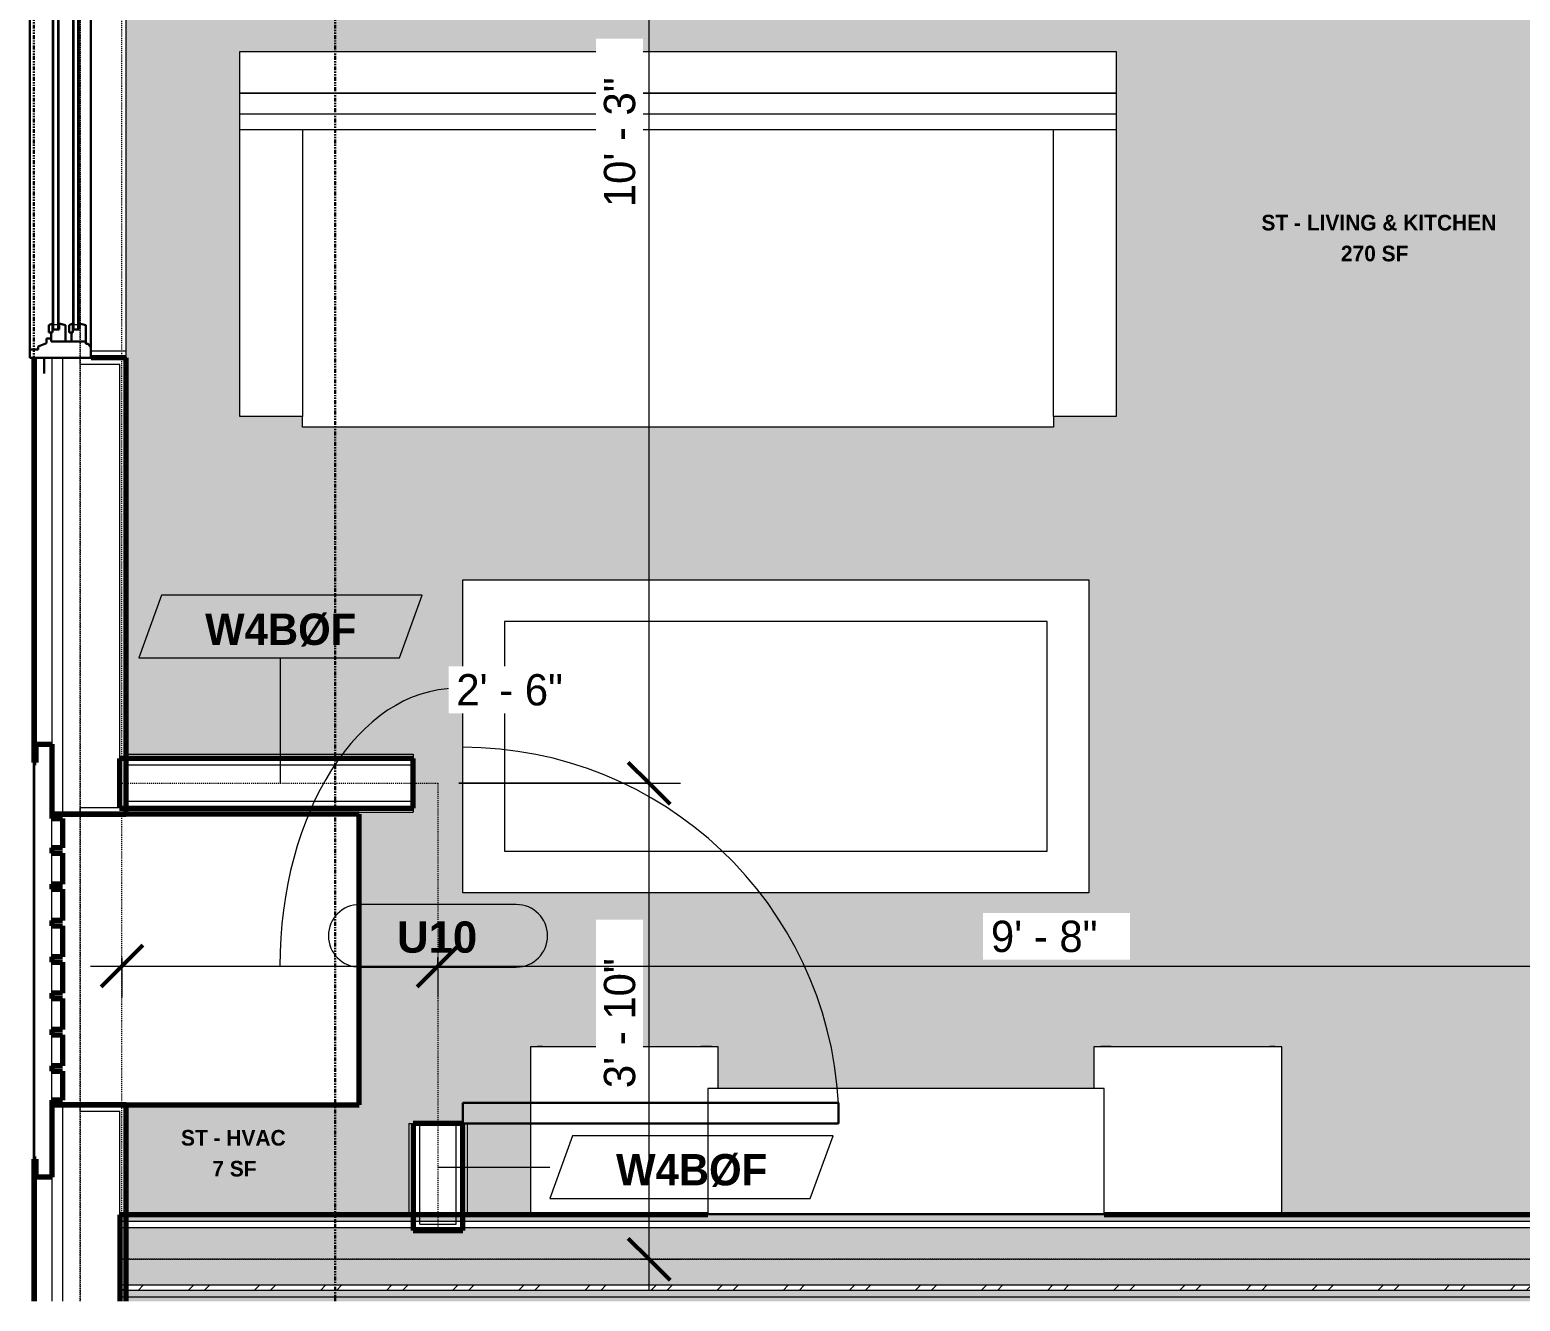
# Model space of a CAD drawing. Header units: inches. Extents: x -2718 to -922, y 119 to 10852.
# Drawn here: x -2436 to -2293.1, y 10344.6 to 10466.4 of the extents above; entities that cross this region are included whole.
import ezdxf

# ---------------------------------------------------------------- set-up
doc = ezdxf.new("R2010")
doc.units = ezdxf.units.IN
doc.header["$MEASUREMENT"] = 0
doc.linetypes.add('Dash 3_32_', pattern=[0.1875, 0.09375, -0.09375])
doc.linetypes.add('Double Dash 3_8_', pattern=[1, 0.375, -0.125, 0.125, -0.125, 0.125, -0.125])
for name, color, linetype, lineweight in [('0-2', 250, 'Continuous', 18), ('0-3', 50, 'Double Dash 3_8_', 30), ('0-4', 130, 'Continuous', 5), ('A-ANNO-DIMS', 211, 'Continuous', 9), ('A-ANNO-DIMS-32', 211, 'Continuous', 9), ('A-AREA-IDEN', 2, 'Continuous', 9), ('A-DETL-1', 90, 'Dash 3_32_', 18), ('A-DOOR', 31, 'Continuous', 18), ('A-DOOR-3', 31, 'Continuous', 9), ('A-DOOR-4', 31, 'Continuous', 30), ('A-DOOR-IDEN', 31, 'Continuous', 9), ('A-GENM-1', 7, 'Continuous', 9), ('A-GENM-2', 10, 'Continuous', 70), ('A-GLAZ-1', 250, 'Continuous', 18), ('A-GLAZ-2', 50, 'Continuous', 30), ('A-GLAZ-3', 7, 'Continuous', 9), ('A-WALL', 113, 'Continuous', 18), ('A-WALL-1', 10, 'Continuous', 70), ('A-WALL-2', 250, 'Continuous', 18), ('A-WALL-3', 113, 'Continuous', 70), ('A-WALL-IDEN', 211, 'Continuous', 9), ('A-WALL-PATT-1', 7, 'Continuous', 9), ('A-WALL-PATT-2', 253, 'Continuous', 9), ('A-WALL-PATT-3', 8, 'Continuous', 9), ('C-PROP-LINE-1', 50, 'Double Dash 3_8_', 30), ('I-FURN', 30, 'Continuous', 9), ('I-WALL-1', 10, 'Continuous', 70)]:
    doc.layers.add(name, color=color, linetype=linetype, lineweight=lineweight)
doc.layers.add('A-AREA-PATT-1', color=7, linetype='Continuous', lineweight=9, transparency=1)
doc.styles.add('Arial_B', font='arialbd.ttf', dxfattribs={"height": 3})
doc.styles.add('Century Gothic', font='ufonts.com_century-gothic.ttf', dxfattribs={"height": 3})
doc.styles.add('Century Gothic_B', font='GOTHICB.TTF', dxfattribs={"height": 3})
doc.styles.add('Century Gothic_B_1', font='GOTHICB.TTF', dxfattribs={"height": 1.5})
doc.dimstyles.new('OD_1__HACK_2', dxfattribs={"dimscale": 12, "dimtxt": 3.132505, "dimasz": 0.333333, "dimexe": 0.25, "dimexo": 0.166667, "dimgap": 0.041667, "dimtad": 1, "dimdec": 0, "dimzin": 3, "dimdsep": 46, "dimlunit": 4, "dimtxsty": 'Century Gothic', "dimblk1": 'OBLIQUE', "dimblk2": 'OBLIQUE', "dimsah": 1, "dimcen": 0.09, "dimdle": 0.25, "dimazin": 0, "dimtfac": 1, "dimtdec": 4, "dimtix": 1, "dimtmove": 0, "dimatfit": 3, "dimfxl": 1, "dimtvp": 1, "dimtfill": 1, "dimfrac": 2, "dimtolj": 1, "dimtzin": 0, "dimarcsym": 2})
doc.dimstyles.new('OD_1__HACK_2_1', dxfattribs={"dimscale": 12, "dimtxt": 3.132505, "dimasz": 0.333333, "dimexe": 0.25, "dimexo": 0.166667, "dimgap": 0.041667, "dimtad": 1, "dimdec": 0, "dimzin": 3, "dimdsep": 46, "dimlunit": 4, "dimtxsty": 'Century Gothic', "dimblk1": 'OBLIQUE', "dimblk2": 'OBLIQUE', "dimsah": 1, "dimcen": 0.09, "dimdle": 0.25, "dimazin": 0, "dimtfac": 1, "dimtdec": 4, "dimtix": 1, "dimtmove": 1, "dimatfit": 3, "dimfxl": 1, "dimtvp": 1, "dimtfill": 1, "dimfrac": 2, "dimtolj": 1, "dimtzin": 0, "dimarcsym": 2})
pattern_1 = [(0, (0, 0), (10.24, 2.56), [0.422, -7.258, 0.422, -7.258, -40.96]), (0, (0, 0), (10.24, 2.56), [-15.36, 0.422, -14.938, 0.422, -7.258, -17.92]), (0, (0, 0), (10.24, 2.56), [-38.4, 0.422, -4.698, 0.422, -12.378]), (120, (3.84, 1.28), (-7.33702503, 7.58810013), [0.422, -7.258, 0.422, -7.258, -40.96]), (120, (3.84, 1.28), (-7.33702503, 7.58810013), [-15.36, 0.422, -14.938, 0.422, -7.258, -17.92]), (120, (3.84, 1.28), (-7.33702503, 7.58810013), [-38.4, 0.422, -4.698, 0.422, -12.378]), (240, (5.12, 6.4), (-2.90297497, -10.14810013), [0.422, -7.258, 0.422, -7.258, -40.96]), (240, (5.12, 6.4), (-2.90297497, -10.14810013), [-15.36, 0.422, -14.938, 0.422, -7.258, -17.92]), (240, (5.12, 6.4), (-2.90297497, -10.14810013), [-38.4, 0.422, -4.698, 0.422, -12.378])]

# ---------------------------------------------------------------- blocks, each defined once
blk = doc.blocks.new('Perforated Panel at Magic-Pak - hvac panel - 3rd floor-2505075-2ND _ 3RD FLOOR - STUDIO B - ADA TYPE B')
at = {"layer": 'A-GLAZ-1'}
for p, q in [((-19.01, 4.44), (19.01, 4.44)), ((-19.01, 4.37), (-19.01, 4.44)), ((19.01, 4.37), (-19.01, 4.37)), ((19.01, 4.44), (19.01, 4.37))]:
    blk.add_line(p, q, dxfattribs=at)
blk = doc.blocks.new('V-Series_EWC4_SPVU_RFA_2015 - 2ND AND 3RD FLOOR-2226480-2ND _ 3RD FLOOR - STUDIO B - ADA TYPE B')
at = {"layer": 'A-GENM-1'}
for p, q in [((-3858.97, 10388.03), (-3858.97, 10390.83)), ((-3858.97, 10384.55), (-3858.97, 10387.53)), ((-3858.97, 10381.06), (-3858.97, 10384.05)), ((-3858.97, 10377.58), (-3858.97, 10380.56)), ((-3858.97, 10374.09), (-3858.97, 10377.08)), ((-3858.97, 10370.61), (-3858.97, 10373.59)), ((-3858.97, 10367.12), (-3858.97, 10370.11)), ((-3858.97, 10363.83), (-3858.97, 10366.62))]:
    blk.add_line(p, q, dxfattribs=at)
at = {"layer": 'A-GENM-2'}
for p, q in [((-3829.54, 10391.26), (-3858.97, 10391.26)), ((-3858.97, 10391.26), (-3858.97, 10390.83)), ((-3858.97, 10390.83), (-3857.97, 10390.83)), ((-3857.97, 10390.83), (-3857.97, 10388.03)), ((-3829.54, 10363.39), (-3829.54, 10391.26)), ((-3857.97, 10388.03), (-3858.97, 10388.03)), ((-3858.97, 10388.03), (-3858.97, 10387.53)), ((-3858.97, 10387.53), (-3857.97, 10387.53)), ((-3857.97, 10387.53), (-3857.97, 10384.55)), ((-3857.97, 10384.55), (-3858.97, 10384.55)), ((-3858.97, 10384.55), (-3858.97, 10384.05)), ((-3858.97, 10384.05), (-3857.97, 10384.05)), ((-3857.97, 10384.05), (-3857.97, 10381.06)), ((-3857.97, 10381.06), (-3858.97, 10381.06)), ((-3858.97, 10381.06), (-3858.97, 10380.56)), ((-3858.97, 10380.56), (-3857.97, 10380.56)), ((-3857.97, 10380.56), (-3857.97, 10377.58)), ((-3857.97, 10377.58), (-3858.97, 10377.58)), ((-3858.97, 10377.58), (-3858.97, 10377.08)), ((-3858.97, 10377.08), (-3857.97, 10377.08)), ((-3857.97, 10377.08), (-3857.97, 10374.09)), ((-3857.97, 10374.09), (-3858.97, 10374.09)), ((-3858.97, 10374.09), (-3858.97, 10373.59)), ((-3858.97, 10373.59), (-3857.97, 10373.59)), ((-3857.97, 10373.59), (-3857.97, 10370.61)), ((-3857.97, 10370.61), (-3858.97, 10370.61)), ((-3858.97, 10370.61), (-3858.97, 10370.11)), ((-3858.97, 10370.11), (-3857.97, 10370.11)), ((-3857.97, 10370.11), (-3857.97, 10367.12)), ((-3857.97, 10367.12), (-3858.97, 10367.12)), ((-3858.97, 10367.12), (-3858.97, 10366.62)), ((-3858.97, 10366.62), (-3857.97, 10366.62)), ((-3857.97, 10366.62), (-3857.97, 10363.83)), ((-3857.97, 10363.83), (-3858.97, 10363.83)), ((-3858.97, 10363.83), (-3858.97, 10363.39)), ((-3858.97, 10363.39), (-3829.54, 10363.39))]:
    blk.add_line(p, q, dxfattribs=at)
blk = doc.blocks.new('Window-Double_Hung-Andersen-400_Series-Tilt_Wash - DOUBLE HUNG - REVERSE COTTAGE - 2ND FLOOR-2888385-2ND _ 3RD FLOOR - STUDIO B - ADA TYPE B')
at = {"layer": 'A-GLAZ-1'}
for p, q in [((-19.01, -2.44), (-18.95, -2.44)), ((18.95, -2.44), (19.01, -2.44)), ((-18.95, -3.94), (-19.01, -3.94)), ((19.01, -3.94), (18.95, -3.94))]:
    blk.add_line(p, q, dxfattribs=at)
at = {"layer": 'A-GLAZ-2'}
for p, q in [((19.01, 4.81), (-19.01, 4.81)), ((-19.01, 4.81), (-19.01, -1.06)), ((-18.2, 4.81), (-18.2, 4)), ((18.2, 4.81), (18.2, 4)), ((19.01, -1.06), (19.01, 4.81)), ((-19.01, 3.44), (-20.51, 3.44)), ((-18.2, 4), (-17.92, 4)), ((-17.92, 4), (-17.61, 3.19)), ((-17.61, 3.19), (-17.14, 3.19)), ((-17.14, 3.19), (-17.14, 2.75)), ((-15.86, 2.97), (-16.57, 2.97)), ((-16.57, 2.62), (-16.57, 2.97)), ((-15.86, 2.97), (-15.7, 2.62)), ((15.86, 2.97), (15.7, 2.62)), ((15.86, 2.97), (16.57, 2.97)), ((16.57, 2.62), (16.57, 2.97)), ((17.14, 3.19), (17.14, 2.75)), ((17.61, 3.19), (17.14, 3.19)), ((17.92, 4), (17.61, 3.19)), ((18.2, 4), (17.92, 4)), ((19.01, 3.44), (20.51, 3.44)), ((-17.42, 2.75), (-16.57, 2.75)), ((-17.42, 2.75), (-17.42, -0.56)), ((-15.7, 2.62), (-16.57, 2.62)), ((-16.29, 2.62), (-16.29, 2)), ((-15.7, 2), (-16.29, 2)), ((-15.86, 1.37), (-15.7, 2)), ((15.7, 2.62), (16.57, 2.62)), ((15.7, 2), (16.29, 2)), ((15.86, 1.37), (15.7, 2)), ((16.29, 2.62), (16.29, 2)), ((17.42, 2.75), (16.57, 2.75)), ((17.42, 2.75), (17.42, -0.56)), ((-17.42, 1.37), (-15.86, 1.37)), ((-17.42, 0.81), (-16.57, 0.81)), ((-15.86, 1.03), (-16.57, 1.03)), ((-16.57, 0.69), (-16.57, 1.03)), ((-15.7, 0.69), (-16.57, 0.69)), ((-16.29, 0.69), (-16.29, 0.06)), ((-15.7, 0.06), (-16.29, 0.06)), ((-15.86, 1.03), (-15.7, 0.69)), ((-15.86, -0.56), (-15.7, 0.06)), ((15.86, 1.03), (15.7, 0.69)), ((15.7, 0.69), (16.57, 0.69)), ((15.7, 0.06), (16.29, 0.06)), ((15.86, -0.56), (15.7, 0.06)), ((17.42, 1.37), (15.86, 1.37)), ((15.86, 1.03), (16.57, 1.03)), ((16.29, 0.69), (16.29, 0.06)), ((16.57, 0.69), (16.57, 1.03)), ((17.42, 0.81), (16.57, 0.81)), ((-19.01, -1.06), (19.01, -1.06)), ((-17.67, -0.78), (-18, -1.06)), ((-17.67, -0.78), (-17.67, -0.56)), ((-17.67, -0.56), (-15.86, -0.56)), ((17.67, -0.56), (15.86, -0.56)), ((17.67, -0.78), (17.67, -0.56)), ((17.67, -0.78), (18, -1.06))]:
    blk.add_line(p, q, dxfattribs=at)
at = {"layer": 'A-GLAZ-3'}
for p, q in [((-16.29, 2.5), (-15.7, 2.5)), ((-16.29, 2.12), (-15.7, 2.12)), ((-15.82, 2.5), (-15.82, 2.12)), ((-15.7, 2.62), (15.7, 2.62)), ((-15.7, 2.5), (15.7, 2.5)), ((-15.7, 2.12), (15.7, 2.12)), ((-15.7, 2), (15.7, 2)), ((16.29, 2.5), (15.7, 2.5)), ((16.29, 2.12), (15.7, 2.12)), ((15.82, 2.5), (15.82, 2.12)), ((-16.29, 0.56), (-15.7, 0.56)), ((-16.29, 0.19), (-15.7, 0.19)), ((-15.82, 0.56), (-15.82, 0.19)), ((-15.7, 0.69), (15.7, 0.69)), ((-15.7, 0.56), (15.7, 0.56)), ((-15.7, 0.19), (15.7, 0.19)), ((-15.7, 0.06), (15.7, 0.06)), ((16.29, 0.56), (15.7, 0.56)), ((16.29, 0.19), (15.7, 0.19)), ((15.82, 0.56), (15.82, 0.19)), ((18.95, -1.06), (-18.95, -1.06)), ((-18.95, -1.06), (-18.95, -4.44)), ((-18.32, -1.06), (-18.32, -4.44)), ((18.32, -1.06), (18.32, -4.44)), ((18.95, -4.44), (18.95, -1.06)), ((-18.95, -4.44), (18.95, -4.44))]:
    blk.add_line(p, q, dxfattribs=at)
blk = doc.blocks.new('Family - ___-2835860-2ND _ 3RD FLOOR - STUDIO B - ADA TYPE B')
at = {"layer": 'C-PROP-LINE-1'}
blk.add_line((-3860.72, 10344.56), (-3860.72, 10553.21), dxfattribs=at)
blk = doc.blocks.new('Family - ___-2835903-2ND _ 3RD FLOOR - STUDIO B - ADA TYPE B')
at = {"layer": 'C-PROP-LINE-1'}
blk.add_line((-3831.82, 10344.56), (-3831.82, 10553.21), dxfattribs=at)
blk = doc.blocks.new('Family - ___-2835932-2ND _ 3RD FLOOR - STUDIO B - ADA TYPE B')
at = {"layer": 'C-PROP-LINE-1'}
blk.add_line((-3860.72, 10344.56), (-3860.72, 10553.21), dxfattribs=at)
blk = doc.blocks.new('CTR - 1st Phase - Shell_rvt-2-2ND _ 3RD FLOOR - STUDIO B - ADA TYPE B')
at = {"layer": 'A-WALL-1'}
for p, q in [((-3860.72, 10434.99), (-3860.72, 10396.21)), ((-3851.85, 10434.99), (-3855.22, 10434.99)), ((-3851.85, 10391.26), (-3851.85, 10434.99)), ((-3860.47, 10396.21), (-3860.47, 10397.96)), ((-3860.47, 10397.96), (-3858.97, 10397.96)), ((-3858.97, 10397.96), (-3858.97, 10391.26)), ((-3860.66, 10396.21), (-3860.47, 10396.21)), ((-3858.97, 10391.26), (-3851.85, 10391.26)), ((-3851.85, 10363.39), (-3858.97, 10363.39)), ((-3858.97, 10363.39), (-3858.97, 10356.44)), ((-3851.85, 10344.56), (-3851.85, 10363.39)), ((-3860.72, 10358.19), (-3860.72, 10344.56)), ((-3860.47, 10358.19), (-3860.66, 10358.19)), ((-3860.47, 10356.44), (-3860.47, 10358.19)), ((-3858.97, 10356.44), (-3860.47, 10356.44))]:
    blk.add_line(p, q, dxfattribs=at)
at = {"layer": 'A-WALL-2'}
for p, q in [((-3860.47, 10434.99), (-3860.47, 10397.96)), ((-3858.97, 10434.99), (-3858.97, 10397.96)), ((-3857.97, 10434.99), (-3857.97, 10391.26)), ((-3856.29, 10434.99), (-3856.29, 10434.37)), ((-3852.47, 10434.37), (-3856.29, 10434.37)), ((-3852.47, 10391.89), (-3852.47, 10434.37)), ((-3851.85, 10435.05), (-3851.85, 10434.99)), ((-3856.29, 10391.89), (-3856.29, 10391.26)), ((-3856.29, 10391.89), (-3852.47, 10391.89)), ((-3857.97, 10363.39), (-3857.97, 10344.56)), ((-3856.29, 10363.39), (-3856.29, 10362.76)), ((-3852.47, 10362.76), (-3856.29, 10362.76)), ((-3852.47, 10344.56), (-3852.47, 10362.76)), ((-3860.47, 10356.44), (-3860.47, 10344.56)), ((-3858.97, 10356.44), (-3858.97, 10344.56))]:
    blk.add_line(p, q, dxfattribs=at)
at = {"layer": '0-2', "rotation": 89.99999999999991}
for name, p in [('Window-Double_Hung-Andersen-400_Series-Tilt_Wash - DOUBLE HUNG - REVERSE COTTAGE - 2ND FLOOR-2888385-2ND _ 3RD FLOOR - STUDIO B - ADA TYPE B', (-3856.29, 10454)), ('Perforated Panel at Magic-Pak - hvac panel - 3rd floor-2505075-2ND _ 3RD FLOOR - STUDIO B - ADA TYPE B', (-3856.29, 10377.2))]:
    blk.add_blockref(name, p, dxfattribs=at)
at = {"layer": '0-2'}
blk.add_blockref('V-Series_EWC4_SPVU_RFA_2015 - 2ND AND 3RD FLOOR-2226480-2ND _ 3RD FLOOR - STUDIO B - ADA TYPE B', (0, 0), dxfattribs=at)
at = {"layer": '0-3'}
for name in ['Family - ___-2835860-2ND _ 3RD FLOOR - STUDIO B - ADA TYPE B', 'Family - ___-2835932-2ND _ 3RD FLOOR - STUDIO B - ADA TYPE B', 'Family - ___-2835903-2ND _ 3RD FLOOR - STUDIO B - ADA TYPE B']:
    blk.add_blockref(name, (0, 0), dxfattribs=at)
blk = doc.blocks.new('CTR - 1st Phase - Common Walls_rvt-2-2ND _ 3RD FLOOR - STUDIO B - ADA TYPE B')
at = {"layer": 'A-WALL-PATT-1'}
h = blk.add_hatch(dxfattribs=at)
h.set_pattern_fill('FP_1', color=256, style=0, pattern_type=2)
h.set_pattern_definition(pattern_1)
h.paths.add_polyline_path([(-3761.99, 10352.21), (-3504.67, 10352.21), (-3504.67, 10352.84), (-3852.47, 10352.84), (-3852.47, 10352.21), (-3776.19, 10352.21)], flags=0)
h = blk.add_hatch(dxfattribs=at)
h.set_pattern_fill('FP_1', color=256, style=0, pattern_type=2)
h.set_pattern_definition(pattern_1)
h.paths.add_polyline_path([(-3662.56, 10344.96), (-3503.67, 10344.96), (-3503.67, 10345.21), (-3501.42, 10345.21), (-3501.42, 10345.59), (-3852.47, 10345.59), (-3852.47, 10344.96), (-3690.97, 10344.96)], flags=0)
h = blk.add_hatch(dxfattribs=at)
h.set_pattern_fill('FP_1', color=256, style=0, pattern_type=2)
h.set_pattern_definition(pattern_1)
h.paths.add_polyline_path([(-3690.97, 10344.56), (-3501.42, 10344.56), (-3501.42, 10344.96), (-3852.47, 10344.96), (-3852.47, 10344.56), (-3719.38, 10344.56)], flags=0)
at = {"layer": 'A-WALL-PATT-2'}
h = blk.add_hatch(dxfattribs=at)
h.set_pattern_fill('FP_2', color=256, style=0, pattern_type=2)
h.set_pattern_definition([(161.57, (0.16, 0.16), (-1.279773737, -0.000426766), [0, -9.107, 1.011, 0]), (18.43, (-0.16, 0.16), (-1.279773737, 0.000426766), [0, -9.107, 1.011, 0]), (108.43, (0.16, 0.16), (0.639452382, -3.199964008), [3.035, -7.083]), (71.57, (-0.16, 0.16), (0.639452382, 3.199964008), [3.035, -7.083])])
h.paths.add_polyline_path([(-3742.99, 10346.09), (-3501.42, 10346.09), (-3501.42, 10351.34), (-3504.67, 10351.34), (-3504.67, 10351.59), (-3852.47, 10351.59), (-3852.47, 10346.09), (-3747.79, 10346.09)], flags=0)
at = {"layer": 'A-WALL-PATT-3'}
h = blk.add_hatch(dxfattribs=at)
h.set_pattern_fill('FP_3', color=256, style=0, pattern_type=2)
h.set_pattern_definition([(45, (0, 0), (-3.1678384, 3.1678384), []), (45, (0, 4.8), (-3.1678384, 3.1678384), [])])
h.paths.add_polyline_path([(-3852.47, 10345.59), (-3501.42, 10345.59), (-3501.42, 10346.09), (-3852.47, 10346.09)], flags=0)
at = {"layer": 'A-WALL-2'}
for p, q in [((-3504.67, 10352.21), (-3852.47, 10352.21)), ((-3504.67, 10351.59), (-3852.47, 10351.59)), ((-3501.42, 10346.09), (-3852.47, 10346.09)), ((-3501.42, 10345.59), (-3852.47, 10345.59)), ((-3501.42, 10344.96), (-3852.47, 10344.96))]:
    blk.add_line(p, q, dxfattribs=at)
at = {"layer": 'I-WALL-1'}
for p, q in [((-3796.11, 10352.84), (-3852.47, 10352.84)), ((-3852.47, 10352.84), (-3852.47, 10344.56)), ((-3505.3, 10352.84), (-3758.11, 10352.84))]:
    blk.add_line(p, q, dxfattribs=at)
blk = doc.blocks.new('Basic Wall _ INT - W4BØF - _5_8 GYP - 2X4 WOOD_BATT_ - 5_8 GYP_ - ___-2687826-2ND _ 3RD FLOOR - STUDIO B - ADA TYPE B')
at = {"layer": 'A-WALL'}
for p, q in [((-3851.85, 10391.71), (-3824.35, 10391.71)), ((-3824.35, 10391.84), (-3824.35, 10391.8)), ((-3824.35, 10391.8), (-3824.35, 10391.71)), ((-3824.35, 10391.71), (-3824.35, 10391.43)), ((-3851.85, 10391.43), (-3824.35, 10391.43))]:
    blk.add_line(p, q, dxfattribs=at)
blk = doc.blocks.new('Basic Wall _ INT - W4BØF - _5_8 GYP - 2X4 WOOD_BATT_ - 5_8 GYP_ - ___-2687827-2ND _ 3RD FLOOR - STUDIO B - ADA TYPE B')
at = {"layer": 'A-WALL'}
for p, q in [((-3851.85, 10397), (-3824.35, 10397)), ((-3824.35, 10396.71), (-3851.85, 10396.71)), ((-3824.35, 10397), (-3824.35, 10396.71)), ((-3824.35, 10396.71), (-3824.35, 10396.63)), ((-3824.35, 10396.63), (-3824.35, 10396.59))]:
    blk.add_line(p, q, dxfattribs=at)
blk = doc.blocks.new('Basic Wall _ INT - W4BØF - _5_8 GYP - 2X4 WOOD_BATT_ - 5_8 GYP_ - ___-2687828-2ND _ 3RD FLOOR - STUDIO B - ADA TYPE B')
at = {"layer": 'A-WALL'}
for p, q in [((-3824.76, 10361.59), (-3824.47, 10361.59)), ((-3824.76, 10361.59), (-3824.76, 10352.84)), ((-3824.47, 10361.59), (-3824.47, 10352.84)), ((-3824.47, 10361.59), (-3824.39, 10361.59)), ((-3824.39, 10361.59), (-3824.35, 10361.59))]:
    blk.add_line(p, q, dxfattribs=at)
blk = doc.blocks.new('Basic Wall _ INT - W4BØF - _5_8 GYP - 2X4 WOOD_BATT_ - 5_8 GYP_ - ___-2687829-2ND _ 3RD FLOOR - STUDIO B - ADA TYPE B')
at = {"layer": 'A-WALL'}
for p, q in [((-3819.6, 10361.59), (-3819.55, 10361.59)), ((-3819.55, 10361.59), (-3819.47, 10361.59)), ((-3819.47, 10352.84), (-3819.47, 10361.59)), ((-3819.47, 10361.59), (-3819.18, 10361.59)), ((-3819.18, 10361.59), (-3819.18, 10352.84))]:
    blk.add_line(p, q, dxfattribs=at)
blk = doc.blocks.new('SWING - SINGLE - FLUSH - 36_ x 80_ - OFFSET PIVOT DOOR AT MAGIC PAK AND WASHER_DRYER-3199414-2ND _ 3RD FLOOR - STUDIO B - ADA TYPE B')
at = {"layer": 'A-DOOR-3'}
blk.add_arc((18, 2.37), 36.07, 93.1789, 180, dxfattribs=at)
at = {"layer": 'A-DOOR-4'}
for p, q in [((16, 2.37), (16, 38.39)), ((18, 38.39), (16, 38.39)), ((18, 2.37), (18, 38.39)), ((18, 2.37), (16, 2.37))]:
    blk.add_line(p, q, dxfattribs=at)
blk = doc.blocks.new('Entertainment_Center_14771 - Entertainment_Center_14771-V3-2ND _ 3RD FLOOR - STUDIO B - ADA TYPE B')
at = {"layer": 'I-FURN'}
for p, q in [((-34.85, 10.03), (-35.34, 10.03)), ((-35.34, 10.03), (-35.34, 10)), ((-34.85, 10), (-34.85, 10.03)), ((-18.66, 10.03), (-19.66, 10.03)), ((-19.66, 10.03), (-19.66, 10)), ((-18.66, 10), (-18.66, 10.03)), ((18.66, 10.03), (18.66, 10)), ((19.66, 10.03), (18.66, 10.03)), ((19.66, 10), (19.66, 10.03)), ((35.34, 10.03), (34.85, 10.03)), ((34.85, 10.03), (34.85, 10)), ((35.34, 10), (35.34, 10.03)), ((-18, 10), (-36, 10)), ((-36, 10), (-36, -6)), ((-18, 6), (-18, 10)), ((36, 10), (18, 10)), ((18, 10), (18, 6)), ((36, -6), (36, 10)), ((19, 6), (-19, 6)), ((-19, 6), (-19, -6)), ((19, -6), (19, 6)), ((-36, -6), (-19, -6)), ((-36, -6.13), (-36, -6)), ((-36, -6), (-19, -6)), ((-19, -6), (19, -6)), ((-19, -6.13), (-19, -6)), ((-19, -6), (19, -6)), ((19, -6.13), (-19, -6.13)), ((19, -6), (36, -6)), ((19, -6), (19, -6.13)), ((19, -6), (36, -6)), ((36, -6.13), (36, -6))]:
    blk.add_line(p, q, dxfattribs=at)
blk = doc.blocks.new('Couch-Both_Arms-Generic - 1-1372852-2ND _ 3RD FLOOR - STUDIO B - ADA TYPE B')
at = {"layer": 'I-FURN'}
for p, q in [((-42, 17.5), (-36, 17.5)), ((-42, -10), (-42, 17.5)), ((-36, 18.5), (36, 18.5)), ((-36, 17.5), (-36, 18.5)), ((-36, 17.5), (-36, -10)), ((36, 18.5), (36, 17.5)), ((36, 17.5), (42, 17.5)), ((36, -10), (36, 17.5)), ((42, 17.5), (42, -10)), ((-42, -10), (42, -10)), ((-42, -13.5), (-42, -10)), ((42, -10), (42, -13.5)), ((-42, -11.5), (42, -11.5)), ((-42, -13.5), (42, -13.5)), ((-42, -17.5), (-42, -13.5)), ((42, -13.5), (-42, -13.5)), ((42, -13.5), (42, -17.5)), ((42, -17.5), (-42, -17.5))]:
    blk.add_line(p, q, dxfattribs=at)
blk = doc.blocks.new('Table-Coffee - one-1372853-2ND _ 3RD FLOOR - STUDIO B - ADA TYPE B')
at = {"layer": 'I-FURN'}
for p, q in [((-29.28, 11.25), (30.72, 11.25)), ((-29.28, -18.75), (-29.28, 11.25)), ((30.72, 11.25), (30.72, -18.75)), ((26.72, 7.25), (-25.28, 7.25)), ((-25.28, 7.25), (-25.28, -14.75)), ((26.72, -14.75), (26.72, 7.25)), ((-25.28, -14.75), (26.72, -14.75)), ((30.72, -18.75), (-29.28, -18.75))]:
    blk.add_line(p, q, dxfattribs=at)
blk = doc.blocks.new('Door Tag - Type Mark-2601225-2ND _ 3RD FLOOR - STUDIO B - ADA TYPE B')
at = {"layer": 'A-DOOR-IDEN'}
for p, q in [((0.234375, 0.09375), (-0.234375, 0.09375)), ((-0.234375, -0.09375), (0.234375, -0.09375))]:
    blk.add_line(p, q, dxfattribs=at)
for centre, start, end in [((-0.234375, 0), 90, 270), ((0.234375, 0), 270, 90)]:
    blk.add_arc(centre, 0.09375, start, end, dxfattribs=at)
blk = doc.blocks.new('Wall Tag - ONE-2663183-2ND _ 3RD FLOOR - STUDIO B - ADA TYPE B')
at = {"layer": 'A-WALL-IDEN'}
for p, q in [((-0.3561, 0.0937), (-0.4244, -0.0937)), ((0.4244, 0.0937), (-0.3561, 0.0937)), ((0.3561, -0.0937), (0.4244, 0.0937)), ((-0.4244, -0.0937), (0.3561, -0.0937))]:
    blk.add_line(p, q, dxfattribs=at)
blk = doc.blocks.new('DIMBLOCK24-2ND _ 3RD FLOOR - STUDIO B - ADA TYPE B')
at = {"layer": 'A-ANNO-DIMS-32', "lineweight": 50}
for p, q in [((-2376.61, 10394.21), (-2378.61, 10396.21)), ((-2376.61, 10394.21), (-2374.61, 10392.21)), ((-2376.61, 10348.59), (-2378.61, 10350.59)), ((-2376.61, 10348.59), (-2374.61, 10346.59))]:
    blk.add_line(p, q, dxfattribs=at)
at = {"layer": 'A-ANNO-DIMS-32'}
for p, q in [((-2394.85, 10394.21), (-2373.61, 10394.21)), ((-2376.61, 10394.21), (-2394.85, 10394.21)), ((-2376.61, 10345.59), (-2376.61, 10394.21)), ((-2377.44, 10348.59), (-2373.61, 10348.59)), ((-2376.61, 10348.59), (-2377.44, 10348.59))]:
    blk.add_line(p, q, dxfattribs=at)
at = {"layer": 'A-ANNO-DIMS-32', "color": 0, "insert": (-2380.95, 10364.99), "char_height": 3, "width": 15.394, "attachment_point": 1, "rotation": 90, "line_spacing_factor": 0.984502, "style": 'Century Gothic', "bg_fill": 3, "box_fill_scale": 1.25, "bg_fill_color": 256, "bg_fill_true_color": 13158600, "bg_fill_transparency": 0}
blk.add_mtext('3\' - 10"', dxfattribs=at)
blk = doc.blocks.new('_Oblique')
at = {"color": 0, "linetype": 'ByBlock', "lineweight": -2}
blk.add_line((-0.5, -0.5), (0.5, 0.5), dxfattribs=at)
blk = doc.blocks.new('DIMBLOCK25-2ND _ 3RD FLOOR - STUDIO B - ADA TYPE B')
at = {"layer": 'A-ANNO-DIMS-32', "lineweight": 50}
for p, q in [((-2376.61, 10517.49), (-2378.61, 10519.49)), ((-2376.61, 10517.49), (-2374.61, 10515.49)), ((-2376.61, 10394.21), (-2378.61, 10396.21)), ((-2376.61, 10394.21), (-2374.61, 10392.21))]:
    blk.add_line(p, q, dxfattribs=at)
at = {"layer": 'A-ANNO-DIMS-32'}
for p, q in [((-2388.99, 10517.49), (-2373.61, 10517.49)), ((-2376.61, 10517.49), (-2388.99, 10517.49)), ((-2376.61, 10394.21), (-2376.61, 10517.49)), ((-2394.85, 10394.21), (-2373.61, 10394.21)), ((-2376.61, 10394.21), (-2394.85, 10394.21))]:
    blk.add_line(p, q, dxfattribs=at)
at = {"layer": 'A-ANNO-DIMS-32', "color": 0, "insert": (-2380.95, 10449.44), "char_height": 3, "width": 15.394, "attachment_point": 1, "rotation": 90, "line_spacing_factor": 0.984502, "style": 'Century Gothic', "bg_fill": 3, "box_fill_scale": 1.25, "bg_fill_color": 256, "bg_fill_true_color": 13158600, "bg_fill_transparency": 0}
blk.add_mtext('10\' - 3"', dxfattribs=at)
blk = doc.blocks.new('DIMBLOCK27-2ND _ 3RD FLOOR - STUDIO B - ADA TYPE B')
at = {"layer": 'A-ANNO-DIMS-32', "lineweight": 50}
for p, q in [((-2427.15, 10376.69), (-2425.15, 10378.69)), ((-2396.85, 10376.69), (-2394.85, 10378.69)), ((-2427.15, 10376.69), (-2429.15, 10374.69)), ((-2396.85, 10376.69), (-2398.85, 10374.69))]:
    blk.add_line(p, q, dxfattribs=at)
at = {"layer": 'A-ANNO-DIMS-32'}
for p, q in [((-2427.15, 10377.52), (-2427.15, 10373.69)), ((-2427.15, 10376.69), (-2427.15, 10377.52)), ((-2396.85, 10377.52), (-2396.85, 10373.69)), ((-2396.85, 10376.69), (-2396.85, 10377.52)), ((-2430.15, 10376.69), (-2396.85, 10376.69))]:
    blk.add_line(p, q, dxfattribs=at)
blk.add_ellipse((-2395.09, 10376.69), major_axis=(0, 26.61), ratio=0.635663, start_param=0, end_param=1.570796, dxfattribs=at)
at = {"layer": 'A-ANNO-DIMS-32', "color": 0, "insert": (-2395.09, 10404.68), "char_height": 3, "width": 12.5897, "attachment_point": 1, "line_spacing_factor": 0.984502, "style": 'Century Gothic', "bg_fill": 3, "box_fill_scale": 1.25, "bg_fill_color": 256, "bg_fill_true_color": 13158600, "bg_fill_transparency": 0}
blk.add_mtext('2\' - 6"', dxfattribs=at)
blk = doc.blocks.new('DIMBLOCK28-2ND _ 3RD FLOOR - STUDIO B - ADA TYPE B')
at = {"layer": 'A-ANNO-DIMS-32'}
for p, q in [((-2280.37, 10390.74), (-2280.37, 10373.69)), ((-2280.37, 10376.69), (-2280.37, 10390.74)), ((-2396.85, 10377.52), (-2396.85, 10373.69)), ((-2396.85, 10376.69), (-2396.85, 10377.52)), ((-2396.85, 10376.69), (-2280.37, 10376.69))]:
    blk.add_line(p, q, dxfattribs=at)
at = {"layer": 'A-ANNO-DIMS-32', "lineweight": 50}
for p, q in [((-2396.85, 10376.69), (-2394.85, 10378.69)), ((-2280.37, 10376.69), (-2278.37, 10378.69)), ((-2396.85, 10376.69), (-2398.85, 10374.69)), ((-2280.37, 10376.69), (-2282.37, 10374.69))]:
    blk.add_line(p, q, dxfattribs=at)
at = {"layer": 'A-ANNO-DIMS-32', "color": 0, "insert": (-2343.85, 10381.04), "char_height": 3, "width": 12.5897, "attachment_point": 1, "line_spacing_factor": 0.984502, "style": 'Century Gothic', "bg_fill": 3, "box_fill_scale": 1.25, "bg_fill_color": 256, "bg_fill_true_color": 13158600, "bg_fill_transparency": 0}
blk.add_mtext('9\' - 8"', dxfattribs=at)

msp = doc.modelspace()

# ---------------------------------------------------------------- hatches: boundary and pattern name
at = {"layer": 'A-AREA-PATT-1'}
h = msp.add_hatch(color=256, dxfattribs=at)
h.paths.add_polyline_path([(-2080.18, 10356.09), (-2116.18, 10356.09), (-2116.18, 10357.84), (-2080.18, 10357.84), (-2080.18, 10356.73)], flags=0)
h.paths.add_polyline_path([(-2294.26, 10352.84), (-2080.18, 10352.84), (-2080.18, 10356.09), (-2078.24, 10356.09), (-2078.24, 10356.71), (-2076.3, 10356.71), (-2076.3, 10391.46), (-2078.24, 10391.46), (-2078.24, 10392.09), (-2080.18, 10392.09), (-2080.18, 10412.78), (-2131.93, 10412.78), (-2131.93, 10415.56), (-2167.51, 10415.56), (-2167.51, 10411.24), (-2128.93, 10411.24), (-2128.93, 10411.49), (-2092.93, 10411.49), (-2092.93, 10411.24), (-2089.93, 10411.24), (-2089.93, 10409.99), (-2092.93, 10409.99), (-2092.93, 10409.74), (-2093.93, 10409.74), (-2093.93, 10409.56), (-2095.43, 10409.56), (-2095.43, 10409.74), (-2126.43, 10409.74), (-2126.43, 10409.56), (-2127.93, 10409.56), (-2127.93, 10409.74), (-2128.93, 10409.74), (-2128.93, 10409.99), (-2167.51, 10409.99), (-2167.51, 10392.33), (-2280.37, 10392.33), (-2280.37, 10397.9), (-2256.78, 10397.9), (-2256.78, 10434.09), (-2280.37, 10434.09), (-2280.37, 10452.44), (-2280.72, 10452.45), (-2280.81, 10452.5), (-2280.86, 10452.59), (-2280.87, 10452.64), (-2280.87, 10453.53), (-2281.12, 10453.53), (-2281.12, 10457.26), (-2281.37, 10457.26), (-2281.37, 10459.23), (-2281.12, 10459.23), (-2281.12, 10468.59), (-2281.37, 10468.59), (-2281.37, 10469.18), (-2281.12, 10469.18), (-2281.12, 10469.77), (-2281.37, 10469.77), (-2281.37, 10470.36), (-2281.12, 10470.36), (-2281.12, 10470.95), (-2281.37, 10470.95), (-2281.37, 10471.54), (-2281.12, 10471.54), (-2281.12, 10472.13), (-2281.37, 10472.13), (-2281.37, 10472.72), (-2281.12, 10472.72), (-2281.12, 10475.35), (-2280.87, 10475.35), (-2280.85, 10476.3), (-2280.84, 10476.34), (-2280.81, 10476.38), (-2280.72, 10476.43), (-2280.67, 10476.44), (-2280.36, 10476.44), (-2280.37, 10476.94), (-2281.36, 10476.94), (-2281.36, 10509.94), (-2280.36, 10509.94), (-2280.37, 10521.94), (-2289.88, 10521.94), (-2289.88, 10520.44), (-2290.37, 10520.44), (-2290.37, 10521.94), (-2293.12, 10521.94), (-2293.12, 10545.94), (-2293.74, 10545.94), (-2293.74, 10531.45), (-2294.12, 10531.45), (-2294.12, 10531.33), (-2293.74, 10531.33), (-2293.74, 10530.34), (-2294.12, 10530.34), (-2294.12, 10523.69), (-2322.12, 10523.69), (-2322.12, 10530.34), (-2323.12, 10530.34), (-2323.12, 10521.94), (-2332.37, 10521.94), (-2332.37, 10520.44), (-2336.12, 10520.44), (-2336.12, 10521.94), (-2353.37, 10521.94), (-2353.37, 10520.44), (-2357.12, 10520.44), (-2357.12, 10521.94), (-2374.37, 10521.94), (-2374.37, 10520.44), (-2378.12, 10520.44), (-2378.12, 10521.94), (-2386.33, 10521.94), (-2386.33, 10516.66), (-2390.99, 10516.66), (-2390.99, 10514.29), (-2422.74, 10514.29), (-2422.74, 10511.5), (-2426.73, 10511.5), (-2426.73, 10397), (-2399.22, 10397), (-2399.22, 10394.21), (-2396.85, 10394.21), (-2396.85, 10361.59), (-2394.06, 10361.59), (-2394.06, 10352.84), (-2387.98, 10352.84), (-2387.98, 10368.96), (-2387.32, 10368.96), (-2387.32, 10369), (-2386.83, 10369), (-2386.83, 10368.96), (-2371.64, 10368.96), (-2371.64, 10369), (-2370.65, 10369), (-2370.65, 10368.96), (-2369.98, 10368.96), (-2369.98, 10364.96), (-2333.98, 10364.96), (-2333.98, 10368.96), (-2333.32, 10368.96), (-2333.32, 10369), (-2332.33, 10369), (-2332.33, 10368.96), (-2317.13, 10368.96), (-2317.13, 10369), (-2316.64, 10369), (-2316.64, 10368.96), (-2315.98, 10368.96), (-2315.98, 10352.84), (-2312.43, 10352.84)], flags=0)
h.paths.add_polyline_path([(-2379.48, 10383.71), (-2394.47, 10383.71), (-2394.47, 10413.71), (-2334.47, 10413.71), (-2334.47, 10383.71), (-2351.07, 10383.71)], flags=0)
h.paths.add_polyline_path([(-2286.37, 10397.94), (-2288.37, 10397.94), (-2288.37, 10433.69), (-2258.37, 10433.69), (-2258.37, 10397.94), (-2280.37, 10397.94)], flags=0)
h.paths.add_polyline_path([(-2396.85, 10428.36), (-2409.84, 10428.36), (-2409.84, 10429.36), (-2415.84, 10429.36), (-2415.84, 10464.36), (-2331.84, 10464.36), (-2331.84, 10429.36), (-2337.84, 10429.36), (-2337.84, 10428.36), (-2395.18, 10428.36)], flags=0)
h.paths.add_polyline_path([(-2280.37, 10441.06), (-2281.87, 10441.06), (-2281.87, 10444.81), (-2280.37, 10444.81), (-2280.37, 10444.32), (-2281.37, 10444.32), (-2281.37, 10441.56), (-2280.37, 10441.56)], flags=0)
h.paths.add_polyline_path([(-2281.36, 10511.95), (-2281.87, 10511.95), (-2281.87, 10512.44), (-2280.37, 10512.44), (-2280.37, 10511.95), (-2280.99, 10511.95)], flags=0)
h.paths.add_polyline_path([(-2332.87, 10520.94), (-2332.87, 10521.94), (-2335.62, 10521.94), (-2335.62, 10520.94)], flags=0)
h.paths.add_polyline_path([(-2377.62, 10520.94), (-2374.87, 10520.94), (-2374.87, 10521.94), (-2377.62, 10521.94)], flags=0)
h.paths.add_polyline_path([(-2356.62, 10520.94), (-2353.87, 10520.94), (-2353.87, 10521.94), (-2356.62, 10521.94)], flags=0)
h.paths.add_polyline_path([(-2322.12, 10531.33), (-2322.12, 10531.45), (-2323.12, 10531.45), (-2323.12, 10531.33), (-2322.66, 10531.33)], flags=0)
msp.add_hatch(color=256, dxfattribs=at).paths.add_polyline_path([(-2426.73, 10352.84), (-2399.64, 10352.84), (-2399.64, 10361.59), (-2396.85, 10361.59), (-2396.85, 10394.21), (-2399.22, 10394.21), (-2399.22, 10391.43), (-2426.73, 10391.43), (-2426.73, 10391.26), (-2404.41, 10391.26), (-2404.41, 10363.39), (-2426.73, 10363.39), (-2426.73, 10357.61)], flags=0)

# ---------------------------------------------------------------- linework, layer by layer
at = {"layer": 'A-DETL-1'}
for p, q in [((-2431.16, 10344.56), (-2431.16, 10553.21)), ((-2431.16, 10553.21), (-2431.16, 10344.56)), ((-2427.15, 10348.59), (-2427.15, 10550.19)), ((-2427.37, 10394.21), (-2396.85, 10394.21)), ((-2396.85, 10394.21), (-2396.85, 10351.34)), ((-2010.18, 10348.59), (-2427.35, 10348.59)), ((-2427.35, 10348.59), (-2427.35, 10344.56)), ((-2427.15, 10348.59), (-2079.35, 10348.59))]:
    msp.add_line(p, q, dxfattribs=at)
at = {"layer": 'A-WALL'}
for p, q in [((-2426.75, 10395.96), (-2426.75, 10392.46)), ((-2399.22, 10395.96), (-2426.75, 10395.96)), ((-2399.22, 10392.46), (-2426.75, 10392.46)), ((-2398.6, 10351.96), (-2398.6, 10361.59)), ((-2395.1, 10351.96), (-2395.1, 10361.59)), ((-2398.6, 10351.96), (-2395.1, 10351.96))]:
    msp.add_line(p, q, dxfattribs=at)
at = {"layer": 'A-WALL-3'}
for p, q in [((-2399.22, 10396.59), (-2427.37, 10396.59)), ((-2427.37, 10396.59), (-2427.37, 10391.84)), ((-2399.22, 10391.84), (-2399.22, 10396.59)), ((-2427.37, 10391.84), (-2399.22, 10391.84)), ((-2399.22, 10361.59), (-2399.22, 10351.34)), ((-2394.47, 10361.59), (-2399.22, 10361.59)), ((-2394.47, 10351.34), (-2394.47, 10361.59)), ((-2399.22, 10351.34), (-2394.47, 10351.34))]:
    msp.add_line(p, q, dxfattribs=at)
at = {"layer": 'A-WALL-IDEN'}
for p, q in [((-2411.95, 10394.21), (-2411.95, 10406.24)), ((-2396.85, 10357.42), (-2386.14, 10357.42))]:
    msp.add_line(p, q, dxfattribs=at)

# ---------------------------------------------------------------- block references
at = {"layer": '0-4'}
for name in ['CTR - 1st Phase - Shell_rvt-2-2ND _ 3RD FLOOR - STUDIO B - ADA TYPE B', 'CTR - 1st Phase - Common Walls_rvt-2-2ND _ 3RD FLOOR - STUDIO B - ADA TYPE B']:
    msp.add_blockref(name, (1425.12, 0), dxfattribs=at)
at = {"layer": 'A-DOOR', "rotation": 269.9999999999872}
msp.add_blockref('SWING - SINGLE - FLUSH - 36_ x 80_ - OFFSET PIVOT DOOR AT MAGIC PAK AND WASHER_DRYER-3199414-2ND _ 3RD FLOOR - STUDIO B - ADA TYPE B', (-2396.85, 10379.59), dxfattribs=at)
at = {"layer": 'A-DOOR-IDEN', "xscale": 31.99999999999999, "yscale": 31.99999999999999, "zscale": 31.99999999999999}
msp.add_blockref('Door Tag - Type Mark-2601225-2ND _ 3RD FLOOR - STUDIO B - ADA TYPE B', (-2396.85, 10379.59), dxfattribs=at)
at = {"layer": 'A-WALL'}
for name in ['Basic Wall _ INT - W4BØF - _5_8 GYP - 2X4 WOOD_BATT_ - 5_8 GYP_ - ___-2687827-2ND _ 3RD FLOOR - STUDIO B - ADA TYPE B', 'Basic Wall _ INT - W4BØF - _5_8 GYP - 2X4 WOOD_BATT_ - 5_8 GYP_ - ___-2687826-2ND _ 3RD FLOOR - STUDIO B - ADA TYPE B', 'Basic Wall _ INT - W4BØF - _5_8 GYP - 2X4 WOOD_BATT_ - 5_8 GYP_ - ___-2687828-2ND _ 3RD FLOOR - STUDIO B - ADA TYPE B', 'Basic Wall _ INT - W4BØF - _5_8 GYP - 2X4 WOOD_BATT_ - 5_8 GYP_ - ___-2687829-2ND _ 3RD FLOOR - STUDIO B - ADA TYPE B']:
    msp.add_blockref(name, (1425.12, 0), dxfattribs=at)
at = {"layer": 'A-WALL-IDEN', "xscale": 31.99999999999999, "yscale": 31.99999999999999, "zscale": 31.99999999999999}
for p in [(-2411.95, 10409.24), (-2372.56, 10357.42)]:
    msp.add_blockref('Wall Tag - ONE-2663183-2ND _ 3RD FLOOR - STUDIO B - ADA TYPE B', p, dxfattribs=at)
at = {"layer": 'I-FURN', "rotation": 180}
msp.add_blockref('Couch-Both_Arms-Generic - 1-1372852-2ND _ 3RD FLOOR - STUDIO B - ADA TYPE B', (-2373.84, 10446.86), dxfattribs=at)
at = {"layer": 'I-FURN'}
for name, p in [('Table-Coffee - one-1372853-2ND _ 3RD FLOOR - STUDIO B - ADA TYPE B', (-2365.19, 10402.46)), ('Entertainment_Center_14771 - Entertainment_Center_14771-V3-2ND _ 3RD FLOOR - STUDIO B - ADA TYPE B', (-2351.98, 10358.96))]:
    msp.add_blockref(name, p, dxfattribs=at)

# ---------------------------------------------------------------- texts
at = {"layer": 'A-AREA-IDEN', "char_height": 1.5, "attachment_point": 1, "style": 'Century Gothic_B_1'}
for s, insert, width in [('ST - LIVING & KITCHEN', (-2317.92, 10448.71), 25.553), ('270 SF', (-2310.3, 10445.75), 7.07), ('ST - HVAC', (-2421.48, 10360.98), 11.716), ('7 SF', (-2418.48, 10358.02), 4.444)]:
    msp.add_mtext(s, dxfattribs=dict(at, insert=insert, width=width))
at = {"layer": 'A-DOOR-IDEN', "insert": (-2400.78, 10380.97), "char_height": 3, "width": 9.393, "attachment_point": 1, "style": 'Arial_B'}
msp.add_mtext('U10', dxfattribs=at)
at = {"layer": 'A-WALL-IDEN', "char_height": 3, "width": 17.372, "attachment_point": 1, "style": 'Century Gothic_B'}
for insert in [(-2419.17, 10410.48), (-2379.78, 10358.67)]:
    msp.add_mtext('W4BØF', dxfattribs=dict(at, insert=insert))

# ---------------------------------------------------------------- next in the draw order: dimensions: what is measured, and where the dimension line sits
at = {"layer": 'A-ANNO-DIMS'}
dim = msp.add_linear_dim(base=(-2376.61, 10394.21), p1=(-2379.44, 10348.59), p2=(-2396.85, 10394.21), angle=90, dimstyle='OD_1__HACK_2', override={"dimpost": '<>', "dimfxl": 48.834278}, dxfattribs=at)
dim.commit()
dim.dimension.update_dxf_attribs({"geometry": 'DIMBLOCK24-2ND _ 3RD FLOOR - STUDIO B - ADA TYPE B', "text_midpoint": (-2378.68, 10371.4)})

# ---------------------------------------------------------------- next in the draw order: dimensions: what is measured, and where the dimension line sits
dim = msp.add_linear_dim(base=(-2376.61, 10517.49), p1=(-2396.85, 10394.21), p2=(-2390.99, 10517.49), angle=90, dimstyle='OD_1__HACK_2', override={"dimpost": '<>', "dimfxl": 123.41402}, dxfattribs=at)
dim.commit()
dim.dimension.update_dxf_attribs({"geometry": 'DIMBLOCK25-2ND _ 3RD FLOOR - STUDIO B - ADA TYPE B', "text_midpoint": (-2378.68, 10455.85)})

# ---------------------------------------------------------------- next in the draw order: dimensions: what is measured, and where the dimension line sits
dim = msp.add_linear_dim(base=(-2396.85, 10376.69), p1=(-2427.15, 10379.52), p2=(-2396.85, 10379.52), dimstyle='OD_1__HACK_2_1', override={"dimpost": '<>', "dimfxl": 30.301489}, dxfattribs=at)
dim.commit()
dim.dimension.update_dxf_attribs({"geometry": 'DIMBLOCK27-2ND _ 3RD FLOOR - STUDIO B - ADA TYPE B', "text_midpoint": (-2388.79, 10402.68), "dimtype": 160})

# ---------------------------------------------------------------- next in the draw order: dimensions: what is measured, and where the dimension line sits
dim = msp.add_linear_dim(base=(-2280.37, 10376.69), p1=(-2396.85, 10379.52), p2=(-2280.37, 10392.74), dimstyle='OD_1__HACK_2', override={"dimpost": '<>', "dimfxl": 117.228865}, dxfattribs=at)
dim.commit()
dim.dimension.update_dxf_attribs({"geometry": 'DIMBLOCK28-2ND _ 3RD FLOOR - STUDIO B - ADA TYPE B', "text_midpoint": (-2338.61, 10378.77)})

doc.saveas('drawing.dxf')
